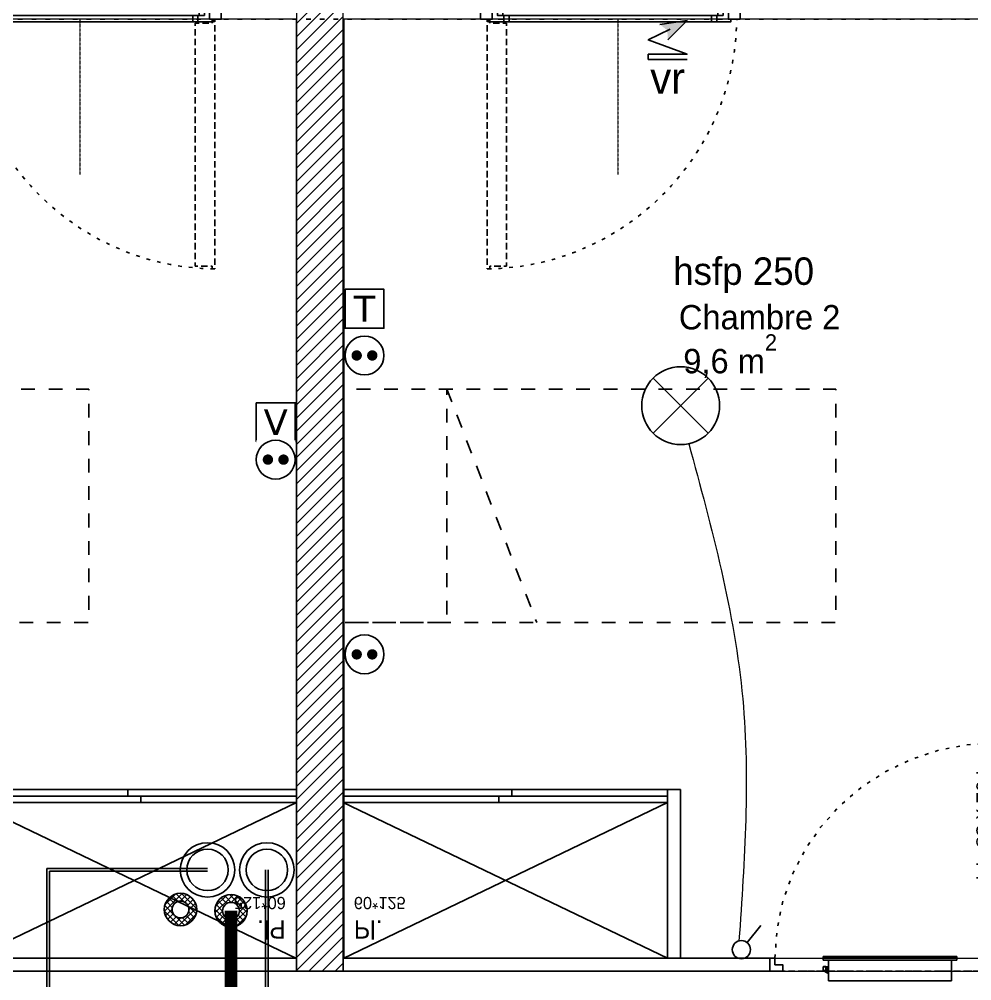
# Model space of a CAD drawing. Header units: centimetres. Extents: x 2648 to 12729, y 1890 to 6224.
# Drawn here: x 5505.1 to 5872.3, y 4512.6 to 4883.4 of the extents above; entities that cross this region are included whole.
import ezdxf

# ---------------------------------------------------------------- set-up
doc = ezdxf.new("R2010")
doc.units = ezdxf.units.CM
for name, pattern in [('ACAD_ISO03W100', [0.295276, 0.11811, -0.177165]), ('prlm_chauff', [0.93, 0.75, -0.065, 0.05, -0.065]), ('Style de ligne -13', [0.147638, 0.098425, -0.049213]), ('Style de ligne -14', [0.147638, 0.098425, -0.049213]), ('Style de ligne -17', [0.347222, 0.20828, -0.138942]), ('Style de ligne -18', [0.164042, 0.054681, -0.109361]), ('Style de ligne -5', [0.20828, 0.069425, -0.138855]), ('VW-01', [0.41656, 0.20828, -0.20828])]:
    doc.linetypes.add(name, pattern=pattern)
for name, color, linetype in [('B aménagement intérieur', 252, 'Continuous'), ('B Faux plafonds', 9, 'Continuous'), ('B GÈnÈral_Hatch', 252, 'Continuous'), ('B Général', 252, 'Continuous'), ('C ANNOTATIONS-prestations', 252, 'Continuous'), ('C ANNOTATIONS-texte', 252, 'Continuous'), ('C ANNOTATIONS-texte surfaces', 252, 'Continuous'), ('D SURFACES-shab', 252, 'Continuous'), ('prlm-VMC', 93, 'Continuous')]:
    doc.layers.add(name, color=color, linetype=linetype)
for name, color, linetype, lineweight in [('prlm-CHAUFF', 4, 'Continuous', 25), ('prlm-ELEC-CFA', 1, 'Continuous', 25), ('prlm-ELEC-CFO', 10, 'Continuous', 25)]:
    doc.layers.add(name, color=color, linetype=linetype, lineweight=lineweight)
doc.layers.add('prlm-ZEROPLOT', color=254, linetype='Continuous', plot=False)
doc.layers.get('prlm-VMC').off()
doc.styles.add('Eurostile', font='Eurosti.TTF')
doc.styles.add('Eurostile (bold)', font='Eurostib.TTF')
doc.styles.add('prlm-elec-cfo', font='comic.ttf', dxfattribs={"height": 12})
doc.styles.get("Standard").update_dxf_attribs({"font": 'isocp.shx', "height": 15})

# ---------------------------------------------------------------- blocks, each defined once
blk = doc.blocks.new('A 80.PP 80')
at = {"layer": 'B Général', "flags": 128}
blk.add_lwpolyline([(-43, 2.5), (-43, 85.5), (-39, 85.5), (-39, 2.5)], close=True, dxfattribs=at)
at = {"layer": 'B Général', "linetype": 'Style de ligne -18', "ltscale": 25.4, "flags": 128}
blk.add_lwpolyline([(46, 2.5), (45.27, 13.33), (43.1, 23.98), (39.53, 34.26), (34.61, 44), (28.44, 53.03), (21.1, 61.19), (12.74, 68.35), (3.5, 74.38), (-6.47, 79.18), (-17, 82.67), (-27.91, 84.79), (-39, 85.5)], dxfattribs=at)
at = {"layer": 'B Général', "linetype": 'Continuous', "flags": 128}
for points in [[(-45, 2.5), (-43, 2.5), (-43, 0), (-40, 0), (-40, -2.5), (-45, -2.5)], [(48, 2.5), (46, 2.5), (46, 0), (43, 0), (43, -2.5), (48, -2.5), (48, -2.5), (48, -2.5), (48, 1.79), (48, 1.79)]]:
    blk.add_lwpolyline(points, close=True, dxfattribs=at)
at = {"layer": 'C ANNOTATIONS-prestations', "insert": (-37.5, 32.5), "char_height": 5.8825, "attachment_point": 1, "rotation": 90, "line_spacing_factor": 0.894142, "style": 'Eurostile'}
blk.add_mtext('PP 83 x 204', dxfattribs=at)
blk = doc.blocks.new('A 80.Lit 90.190')
at = {"layer": 'B Général', "linetype": 'VW-01', "ltscale": 25.4}
blk.add_line((45, 54.99), (-45, 20.35), dxfattribs=at)
at = {"layer": 'B Général', "linetype": 'VW-01', "ltscale": 25.4, "flags": 128}
for points in [[(-45, 95), (45, 95), (45, -95), (-45, -95)], [(-45, 95), (45, 95), (45, 54.99), (-45, 54.99)]]:
    blk.add_lwpolyline(points, close=True, dxfattribs=at)
blk = doc.blocks.new('A 80.Placard 60.125')
at = {"layer": 'B Général', "linetype": 'Continuous'}
for p, q in [((-62.5, 29.91), (62.5, -30.19)), ((62.5, 29.81), (-62.5, -30.19))]:
    blk.add_line(p, q, dxfattribs=at)
at = {"layer": 'B Général', "linetype": 'Continuous', "flags": 128}
blk.add_lwpolyline([(62.5, -30.19), (62.5, 29.81), (-62.5, 29.81), (-62.5, -30.19)], dxfattribs=at)
for points in [[(62.5, -30.19), (62.5, -35.19), (-62.5, -35.19), (-62.5, -30.19)], [(2.5, -32.69), (2.5, -35.19), (-62.5, -35.19), (-62.5, -32.69)], [(62.5, -30.19), (62.5, -32.69), (-2.5, -32.69), (-2.5, -30.19)]]:
    blk.add_lwpolyline(points, close=True, dxfattribs=at)
at = {"layer": 'B Général', "insert": (-58.38, 22.22), "char_height": 7.059, "attachment_point": 1, "line_spacing_factor": 0.894142, "style": 'Eurostile'}
blk.add_mtext('Pl.', dxfattribs=at)
at = {"layer": 'C ANNOTATIONS-prestations', "insert": (-58.38, 8.5), "char_height": 4.706, "attachment_point": 4, "line_spacing_factor": 0.894142, "style": 'Eurostile'}
blk.add_mtext('60*125', dxfattribs=at)
blk = doc.blocks.new('A 80.Groupe-8-1')
at = {"layer": 'B aménagement intérieur', "linetype": 'Continuous'}
for p, q in [((5611.96, 4521.33), (5444.16, 4521.33)), ((5611.96, 4521.33), (5444.16, 4521.33)), ((5794.44, 4521.33), (5629.96, 4521.33)), ((5794.44, 4521.33), (5629.96, 4521.33)), ((5794.44, 4521.33), (5794.44, 4516.33)), ((5611.96, 4516.33), (5444.16, 4516.33)), ((5611.96, 4516.33), (5444.16, 4516.33)), ((5794.44, 4516.33), (5629.96, 4516.33)), ((5794.44, 4516.33), (5629.96, 4516.33))]:
    blk.add_line(p, q, dxfattribs=at)
at = {"layer": 'B Général', "linetype": 'Continuous'}
for p, q in [((5754.96, 4521.33), (5754.96, 4586.33)), ((5759.96, 4586.33), (5754.96, 4586.33)), ((5754.96, 4521.33), (5754.96, 4586.33)), ((5759.96, 4521.33), (5759.96, 4586.33)), ((5759.96, 4521.33), (5759.96, 4586.33))]:
    blk.add_line(p, q, dxfattribs=at)
at = {"layer": 'D SURFACES-shab', "lineweight": 18, "flags": 128}
for points in [[(5611.96, 4883.39), (5341.96, 4883.39), (5341.96, 4521.33), (5481.96, 4521.33), (5481.96, 4586.33), (5486.96, 4586.33), (5486.96, 4521.33), (5611.96, 4521.33)], [(5630.18, 4883.39), (5630.18, 4521.33), (5754.96, 4521.33), (5754.96, 4586.33), (5759.96, 4586.33), (5759.96, 4521.33), (5894.96, 4521.33), (5894.96, 4883.39)], [(5623.89, 4390.38), (5611.96, 4390.26), (5611.96, 4300.26), (5448.02, 4300.26), (5448.02, 4398.4), (5207.46, 4398.4), (5207.46, 4516.33), (6021.89, 4516.33), (6021.89, 4390.38)]]:
    blk.add_lwpolyline(points, close=True, dxfattribs=at)
at = {"layer": 'B aménagement intérieur'}
for name, p, rotation in [('A 80.Lit 90.190', (5436.94, 4695.76), 90), ('A 80.Lit 90.190', (5724.94, 4695.76), 90), ('A 80.Placard 60.125', (5549.46, 4551.14), 180)]:
    blk.add_blockref(name, p, dxfattribs=dict(at, rotation=rotation))
at = {"layer": 'B aménagement intérieur', "xscale": -1}
blk.add_blockref('A 80.PP 80', (5842.44, 4518.83), dxfattribs=at)
at = {"layer": 'B aménagement intérieur', "xscale": -1, "rotation": 180}
blk.add_blockref('A 80.Placard 60.125', (5692.46, 4551.14), dxfattribs=at)
at = {"layer": 'C ANNOTATIONS-texte', "insert": (5790.5, 4763.65), "char_height": 9.412, "attachment_point": 8, "line_spacing_factor": 0.894142, "style": 'Eurostile'}
blk.add_mtext('Chambre 2', dxfattribs=at)
at = {"layer": 'C ANNOTATIONS-texte surfaces', "insert": (5779.15, 4761.92), "char_height": 9.412, "attachment_point": 2, "line_spacing_factor": 0.894142, "style": 'Eurostile'}
blk.add_mtext('9,6 m{\\H0.6667x;\\S2^ ;}', dxfattribs=at)
blk = doc.blocks.new('A 80.PF 100.220 + VR')
at = {"layer": 'B Général', "linetype": 'Continuous'}
for p, q in [((-50, 7), (-50, 17)), ((50, 7), (50, 17))]:
    blk.add_line(p, q, dxfattribs=at)
at = {"layer": 'B Général'}
blk.add_line((45, 9), (-45, 9), dxfattribs=at)
at = {"layer": 'B Général', "linetype": 'Continuous', "lineweight": 35}
for p, q in [((-50, 7), (-50, -9)), ((50, 7), (50, -9))]:
    blk.add_line(p, q, dxfattribs=at)
at = {"layer": 'B Général', "linetype": 'Style de ligne -14', "ltscale": 25.4, "flags": 128}
blk.add_lwpolyline([(47.5, 113.27), (46.5, 113.27), (46.5, 112.27), (40, 112.27), (40, 18.5), (46.5, 18.5), (46.5, 17.5), (47.5, 17.5)], close=True, dxfattribs=at)
at = {"layer": 'B Général', "flags": 128}
for points in [[(-43, 10.5), (-43, 9), (-50, 9), (-50, 17), (-45.5, 17), (-45.5, 10.5)], [(-43.5, 15.5), (43.5, 15.5), (43.5, 13), (-43.5, 13)], [(-41, 18), (41, 18), (41, 15.5), (-41, 15.5)], [(43, 10.5), (43, 9), (50, 9), (50, 17), (45.5, 17), (45.5, 10.5)], [(-41, 13), (41, 13), (41, 10.5), (-41, 10.5)]]:
    blk.add_lwpolyline(points, close=True, dxfattribs=at)
at = {"layer": 'B Général', "linetype": 'Continuous', "flags": 128}
for points in [[(-39, 15.5), (-41.5, 15.5), (-41.5, 13), (-39, 13), (-39, 10.5), (-45.5, 10.5), (-45.5, 17), (-46.5, 17), (-46.5, 18), (-39, 18)], [(39, 15.5), (41.5, 15.5), (41.5, 13), (39, 13), (39, 10.5), (45.5, 10.5), (45.5, 17), (46.5, 17), (46.5, 18), (39, 18)]]:
    blk.add_lwpolyline(points, close=True, dxfattribs=at)
at = {"layer": 'B Général', "linetype": 'Style de ligne -17', "ltscale": 25.4, "flags": 128}
blk.add_lwpolyline([(-50, 9), (50, 9), (50, -11), (-50, -11)], close=True, dxfattribs=at)
at = {"layer": 'B Général', "flags": 128}
blk.add_lwpolyline([(-50, -9), (-50, -17), (50, -17), (50, -9)], dxfattribs=at)
at = {"layer": 'B Général'}
blk.add_circle((47, 17.5), 0.5, dxfattribs=at)
at = {"layer": 'B Général', "linetype": 'Style de ligne -18', "ltscale": 25.4}
blk.add_arc((48.78, 15.78), 97.5, 90.8973, 179.2823, dxfattribs=at)
at = {"layer": 'B Général', "insert": (-21.61, 2.65), "char_height": 7.059, "attachment_point": 1, "rotation": 360, "line_spacing_factor": 0.894142, "style": 'Eurostile'}
blk.add_mtext('PF + VR', dxfattribs=at)
at = {"layer": 'C ANNOTATIONS-prestations', "attachment_point": 1, "rotation": 360, "line_spacing_factor": 0.894142}
for s, insert, char_height, style in [('1', (-41.14, -4.77), 9.41, 'Eurostile (bold)'), ('100x220', (-21.61, -7.83), 7.059, 'Eurostile')]:
    blk.add_mtext(s, dxfattribs=dict(at, insert=insert, char_height=char_height, style=style))
blk = doc.blocks.new('xi.EA')
at = {"layer": 'prlm-ZEROPLOT', "color": 250, "linetype": 'ACAD_ISO03W100', "lineweight": 0, "ltscale": 0.2}
blk.add_lwpolyline([(0, 0), (0, 60)], dxfattribs=at)
blk = doc.blocks.new('xi.PTCE')
at = {"layer": 'prlm-ELEC-CFO', "color": 0}
for points in [[(-10.61, 10.61), (10.61, -10.61)], [(10.61, 10.61), (-10.61, -10.61)]]:
    blk.add_lwpolyline(points, dxfattribs=at)
at = {"layer": 'prlm-ELEC-CFO', "color": 0, "linetype": 'ByBlock'}
blk.add_circle((0, 0), 15, dxfattribs=at)
blk = doc.blocks.new('xi.TV')
at = {"layer": 'prlm-ELEC-CFA', "color": 0, "linetype": 'ByBlock', "lineweight": -2, "flags": 128}
blk.add_lwpolyline([(-7.5, 7.5), (7.5, 7.5), (7.5, -7.5), (-7.5, -7.5)], close=True, dxfattribs=at)
at = {"layer": 'prlm-ELEC-CFA', "color": 0, "linetype": 'ByBlock', "insert": (0, 0), "char_height": 10, "width": 11.36, "attachment_point": 5}
blk.add_mtext('{\\fVerdana|b0|i0|c0|p34;V}', dxfattribs=at)
blk = doc.blocks.new('xi.PC')
at = {"color": 0, "lineweight": 5}
blk.add_wipeout([(-7.5, -7.5), (7.5, -7.5), (7.5, 7.5), (-7.5, 7.5)], dxfattribs=at).dxf.layer = 'prlm-ELEC-CFO'
at = {"layer": 'prlm-ELEC-CFO', "color": 0, "linetype": 'ByBlock', "lineweight": 5, "const_width": 2}
for points in [[(-4, 0, 1), (-2, 0, 1)], [(2, 0, 1), (4, 0, 1)]]:
    blk.add_lwpolyline(points, format="xyb", close=True, dxfattribs=at)
at = {"layer": 'prlm-ELEC-CFO', "color": 0, "linetype": 'ByBlock', "lineweight": -2}
blk.add_circle((0, 0), 7.5, dxfattribs=at)
blk = doc.blocks.new('xi.VR')
at = {"layer": 'prlm-ELEC-CFO', "lineweight": 5}
blk.add_hatch(color=0, dxfattribs=at).paths.add_polyline_path([(-3, 6), (-0.1, 3.7), (0, 0), (7.5, 7.5)])
at = {"layer": 'prlm-ELEC-CFO', "color": 0}
for points in [[(-3, 6), (7.5, 7.5), (0, 0)], [(0.95, 4.23), (-7.5, 0), (7.5, -5.5), (-7.5, -5.5), (-7.5, -7.5), (7.5, -7.5)]]:
    blk.add_lwpolyline(points, dxfattribs=at)
blk = doc.blocks.new('xi.TEL')
at = {"layer": 'prlm-ELEC-CFA', "color": 0, "linetype": 'ByBlock', "lineweight": -2, "flags": 128}
blk.add_lwpolyline([(-7.5, 7.5), (7.5, 7.5), (7.5, -7.5), (-7.5, -7.5)], close=True, dxfattribs=at)
at = {"layer": 'prlm-ELEC-CFA', "color": 0, "linetype": 'ByBlock', "insert": (0, 0), "char_height": 10, "width": 11.36, "attachment_point": 5}
blk.add_mtext('{\\fVerdana|b0|i0|c0|p34;T}', dxfattribs=at)
blk = doc.blocks.new('xi.SA')
at = {"layer": 'prlm-ELEC-CFO', "color": 0}
blk.add_lwpolyline([(0.2, -1.28), (5.5, 5.28)], dxfattribs=at)
blk.add_circle((-2, -4), 3.5, dxfattribs=at)
blk = doc.blocks.new('xi.chauffage')
at = {"layer": 'prlm-CHAUFF'}
h = blk.add_hatch(dxfattribs=at)
h.set_pattern_fill('ANSI37', color=0, scale=0.5, style=0)
h.paths.add_polyline_path([(6.25, 0, 1), (-6.25, 0, 1)])
h.paths.add_polyline_path([(3.25, 0, 1), (-3.25, 0, 1)], flags=16)
at = {"layer": 'prlm-CHAUFF', "color": 0}
for radius in [6.25, 3.25]:
    blk.add_circle((0, 0), radius, dxfattribs=at)

msp = doc.modelspace()

# ---------------------------------------------------------------- hatches: boundary and pattern name
at = {"layer": 'B GÈnÈral_Hatch', "linetype": 'Continuous'}
h = msp.add_hatch(dxfattribs=at)
h.set_pattern_fill('50_BETON', color=256, style=0, pattern_type=2)
h.set_pattern_definition([(45, (0, 0), (2.4253472, -2.6458333), [])])
h.paths.add_polyline_path([(5629.965, 4516.333), (5629.965, 4893.333), (5611.965, 4893.333), (5611.965, 4516.333)])

# ---------------------------------------------------------------- linework, layer by layer
at = {"layer": 'B Faux plafonds', "linetype": 'Style de ligne -5', "ltscale": 25.4, "flags": 128}
msp.add_lwpolyline([(6064.343, 4300.192), (5905.888, 4300.192), (5905.888, 4390.262), (6021.888, 4390.262), (6021.888, 4516.347), (5207.383, 4516.347), (5207.383, 4398.399), (5199.962, 4398.4), (5199.962, 4300.333), (5029.964, 4300.333), (5029.964, 4883.389), (6191.888, 4883.389), (6191.888, 4381.333), (6117.388, 4381.333), (6117.388, 4300.333), (6064.343, 4300.333)], close=True, dxfattribs=at)
at = {"layer": 'B Faux plafonds', "linetype": 'Style de ligne -13', "ltscale": 25.4, "flags": 128}
msp.add_lwpolyline([(5611.965, 4300.262), (5611.965, 4390.262), (6021.888, 4390.262), (6021.888, 4516.347), (5207.383, 4516.347), (5207.383, 4300.262)], close=True, dxfattribs=at)
at = {"layer": 'B Général', "linetype": 'Continuous', "lineweight": 18}
for p, q in [((5611.965, 4893.333), (5611.965, 4883.333)), ((5629.965, 4883.333), (5629.965, 4893.333)), ((5611.965, 4883.333), (5611.965, 4516.333)), ((5629.965, 4883.333), (5629.965, 4516.333))]:
    msp.add_line(p, q, dxfattribs=at)
at = {"layer": 'B Général', "linetype": 'Continuous'}
for p, q in [((5611.965, 4883.333), (5611.965, 4516.333)), ((5629.965, 4883.333), (5629.965, 4516.333)), ((5611.965, 4516.333), (5629.965, 4516.333))]:
    msp.add_line(p, q, dxfattribs=at)
at = {"layer": 'prlm-CHAUFF', "ltscale": 50}
for p, q in [((5577.682, 4555.888), (5515.776, 4555.888)), ((5515.776, 4555.888), (5515.776, 4440.771)), ((5577.682, 4554.888), (5516.776, 4554.888)), ((5516.776, 4554.888), (5516.776, 4440.771)), ((5600.067, 4555.388), (5600.067, 4500.349)), ((5601.067, 4555.388), (5601.067, 4499.349)), ((5814.998, 4521.939), (5814.998, 4521.449)), ((5866.498, 4521.939), (5814.998, 4521.939)), ((5814.998, 4521.449), (5866.498, 4521.449)), ((5814.998, 4521.371), (5814.998, 4521.449)), ((5814.998, 4520.639), (5814.998, 4521.371)), ((5866.498, 4521.371), (5814.998, 4521.371)), ((5814.998, 4520.639), (5866.498, 4520.639)), ((5864.498, 4521.938), (5816.998, 4521.938)), ((5816.998, 4521.931), (5816.998, 4521.938)), ((5816.998, 4521.938), (5817.02, 4521.931)), ((5816.998, 4521.931), (5864.498, 4521.931)), ((5864.498, 4521.919), (5816.998, 4521.919)), ((5816.998, 4521.897), (5816.998, 4521.919)), ((5816.998, 4521.919), (5817.065, 4521.897)), ((5816.998, 4521.897), (5864.498, 4521.897)), ((5864.498, 4521.873), (5816.998, 4521.873)), ((5816.998, 4521.836), (5816.998, 4521.873)), ((5816.998, 4521.873), (5817.109, 4521.836)), ((5816.998, 4521.836), (5864.498, 4521.836)), ((5864.498, 4521.8), (5816.998, 4521.8)), ((5816.998, 4521.748), (5816.998, 4521.8)), ((5816.998, 4521.8), (5817.154, 4521.748)), ((5816.998, 4521.748), (5864.498, 4521.748)), ((5864.498, 4521.7), (5816.998, 4521.7)), ((5816.998, 4521.633), (5816.998, 4521.7)), ((5816.998, 4521.7), (5817.198, 4521.633)), ((5816.998, 4521.633), (5864.498, 4521.633)), ((5817.048, 4512.639), (5817.048, 4520.639)), ((5864.298, 4521.633), (5864.498, 4521.7)), ((5864.342, 4521.748), (5864.498, 4521.8)), ((5864.387, 4521.836), (5864.498, 4521.873)), ((5864.431, 4521.897), (5864.498, 4521.919)), ((5864.448, 4512.639), (5864.448, 4520.639)), ((5864.476, 4521.931), (5864.498, 4521.938)), ((5864.498, 4521.938), (5864.498, 4521.931)), ((5864.498, 4521.919), (5864.498, 4521.897)), ((5864.498, 4521.873), (5864.498, 4521.836)), ((5864.498, 4521.8), (5864.498, 4521.748)), ((5864.498, 4521.7), (5864.498, 4521.633)), ((5866.498, 4521.939), (5866.498, 4521.449)), ((5866.498, 4521.449), (5866.498, 4521.371)), ((5866.498, 4520.639), (5866.498, 4521.371)), ((5815.04, 4517.989), (5815.083, 4518.037)), ((5816.033, 4517.989), (5815.04, 4517.989)), ((5815.04, 4517.989), (5815.04, 4516.625)), ((5815.083, 4518.037), (5815.085, 4518.039)), ((5815.085, 4518.039), (5816.111, 4518.039)), ((5815.195, 4518.129), (5815.105, 4518.039)), ((5815.238, 4518.129), (5815.148, 4518.039)), ((5815.217, 4518.107), (5815.195, 4518.129)), ((5815.303, 4518.129), (5815.213, 4518.039)), ((5815.271, 4518.097), (5815.238, 4518.129)), ((5815.389, 4518.129), (5815.299, 4518.039)), ((5815.346, 4518.086), (5815.303, 4518.129)), ((5815.691, 4516.178), (5815.353, 4516.397)), ((5815.441, 4518.076), (5815.389, 4518.129)), ((5815.494, 4518.129), (5815.404, 4518.039)), ((5815.458, 4518.129), (5815.423, 4518.094)), ((5815.476, 4518.111), (5815.458, 4518.129)), ((5815.467, 4516.385), (5815.73, 4516.215)), ((5815.557, 4518.066), (5815.494, 4518.129)), ((5815.619, 4518.129), (5815.529, 4518.039)), ((5815.692, 4518.056), (5815.619, 4518.129)), ((5815.696, 4518.129), (5815.658, 4518.09)), ((5815.765, 4518.129), (5815.675, 4518.039)), ((5815.691, 4516.178), (5815.73, 4516.215)), ((5815.708, 4516.167), (5815.691, 4516.178)), ((5815.731, 4518.095), (5815.696, 4518.129)), ((5815.708, 4516.167), (5815.739, 4516.204)), ((5816.314, 4515.81), (5815.708, 4516.167)), ((5815.73, 4516.215), (5815.73, 4516.387)), ((5815.73, 4516.215), (5815.739, 4516.204)), ((5815.739, 4516.387), (5815.739, 4516.204)), ((5815.739, 4516.204), (5816.34, 4515.849)), ((5815.848, 4518.046), (5815.765, 4518.129)), ((5815.931, 4518.129), (5815.841, 4518.039)), ((5816.021, 4518.039), (5815.931, 4518.129)), ((5815.979, 4518.129), (5815.955, 4518.105)), ((5816.049, 4518.059), (5815.979, 4518.129)), ((5816.118, 4518.129), (5816.028, 4518.039)), ((5816.033, 4517.989), (5816.109, 4518.037)), ((5816.033, 4516.625), (5816.033, 4517.989)), ((5816.109, 4516.598), (5816.033, 4516.625)), ((5816.111, 4518.039), (5816.109, 4518.037)), ((5816.109, 4518.037), (5816.109, 4516.598)), ((5816.109, 4516.598), (5816.685, 4516.223)), ((5816.111, 4518.039), (5816.685, 4518.039)), ((5816.208, 4518.039), (5816.118, 4518.129)), ((5816.265, 4518.129), (5816.192, 4518.055)), ((5816.211, 4516.397), (5816.549, 4516.178)), ((5816.323, 4518.071), (5816.265, 4518.129)), ((5816.381, 4518.129), (5816.291, 4518.039)), ((5816.34, 4515.849), (5816.314, 4515.81)), ((5816.34, 4515.849), (5816.34, 4516.314)), ((5816.471, 4518.039), (5816.381, 4518.129)), ((5816.394, 4515.785), (5816.392, 4515.788)), ((5816.394, 4516.279), (5816.394, 4515.784)), ((5816.394, 4515.785), (5816.417, 4515.746)), ((5816.513, 4518.129), (5816.447, 4518.063)), ((5816.566, 4518.075), (5816.513, 4518.129)), ((5816.62, 4518.129), (5816.53, 4518.039)), ((5816.549, 4516.178), (5816.565, 4516.167)), ((5816.565, 4516.167), (5817.048, 4515.832)), ((5816.71, 4518.039), (5816.62, 4518.129)), ((5817.048, 4518.039), (5816.685, 4518.039)), ((5816.685, 4518.039), (5816.685, 4516.223)), ((5816.685, 4516.223), (5817.048, 4515.977)), ((5816.863, 4518.129), (5816.773, 4518.039)), ((5816.953, 4518.039), (5816.863, 4518.129)), ((5817.048, 4518.073), (5817.013, 4518.039)), ((5817.048, 4512.639), (5864.448, 4512.639))]:
    msp.add_line(p, q, dxfattribs=at)
at = {"layer": 'prlm-CHAUFF', "linetype": 'prlm_chauff', "ltscale": 50, "const_width": 5, "flags": 128}
msp.add_lwpolyline([(5586.73, 4539.631), (5586.73, 4390.085), (5571.137, 4390.085), (5571.137, 4390.085)], dxfattribs=at)
at = {"layer": 'prlm-CHAUFF'}
for centre, radius in [((5577.682, 4555.388), 10.5), ((5600.567, 4555.388), 10.5), ((5577.682, 4555.388), 8), ((5600.567, 4555.388), 8)]:
    msp.add_circle(centre, radius, dxfattribs=at)
at = {"layer": 'prlm-CHAUFF', "ltscale": 50}
for centre, radius, start, end in [((5822.461, 4526.676), 12.5, 233.74938, 235.06371), ((5814.864, 4515.72), 0.836, 54.1326, 59.24253), ((5815.994, 4515.185), 0.703, 53.033, 62.93247), ((5816.025, 4515.529), 0.448, 34.67133, 45.49816), ((5822.461, 4526.676), 12.5, 241.31767, 241.5903), ((5823.107, 4527.871), 13.847, 241.91822, 244.05151), ((5822.985, 4527.522), 13.432, 242.11504, 243.76315)]:
    msp.add_arc(centre, radius, start, end, dxfattribs=at)
for points, knots in [([(5815.04, 4516.625), (5815.06, 4516.597), (5815.096, 4516.575), (5815.2, 4516.546), (5815.268, 4516.539), (5815.394, 4516.539), (5815.44, 4516.541), (5815.539, 4516.548), (5815.593, 4516.553), (5815.763, 4516.575), (5815.891, 4516.597), (5816.033, 4516.625)], [0, 0, 0, 0, 0.25, 0.25, 0.5, 0.5, 0.625, 0.625, 0.75, 0.75, 1, 1, 1, 1]), ([(5815.301, 4516.43), (5815.305, 4516.428), (5815.311, 4516.423), (5815.322, 4516.417), (5815.334, 4516.412), (5815.347, 4516.406), (5815.361, 4516.401), (5815.376, 4516.397), (5815.391, 4516.393), (5815.408, 4516.39), (5815.425, 4516.386), (5815.443, 4516.384), (5815.462, 4516.381), (5815.482, 4516.38), (5815.503, 4516.378), (5815.525, 4516.377), (5815.548, 4516.376), (5815.578, 4516.376), (5815.617, 4516.377), (5815.667, 4516.379), (5815.72, 4516.383), (5815.775, 4516.388), (5815.834, 4516.395), (5815.895, 4516.403), (5815.96, 4516.413), (5816.028, 4516.424), (5816.075, 4516.433), (5816.099, 4516.437)], [0.03047123, 0.03047123, 0.03047123, 0.03047123, 0.05994566, 0.08976821, 0.11950158, 0.14915412, 0.17873427, 0.20825051, 0.23771143, 0.26712563, 0.2965018, 0.32584868, 0.35517504, 0.38448971, 0.41380153, 0.4431194, 0.47245222, 0.50180892, 0.55686694, 0.61186302, 0.66685622, 0.72190523, 0.77706824, 0.83240282, 0.88796581, 0.94381319, 1, 1, 1, 1]), ([(5816.099, 4516.437), (5816.101, 4516.437), (5816.104, 4516.438), (5816.109, 4516.438), (5816.115, 4516.438), (5816.121, 4516.437), (5816.128, 4516.435), (5816.136, 4516.433), (5816.143, 4516.431), (5816.156, 4516.427), (5816.172, 4516.42), (5816.193, 4516.409), (5816.205, 4516.401), (5816.211, 4516.397)], [0, 0, 0, 0, 0.0617893, 0.1223736, 0.1824406, 0.2426966, 0.303842, 0.3665485, 0.4314399, 0.4990804, 0.6683458, 0.8326458, 1, 1, 1, 1]), ([(5816.394, 4515.784), (5816.396, 4515.782), (5816.401, 4515.777), (5816.408, 4515.769), (5816.417, 4515.763), (5816.426, 4515.756), (5816.436, 4515.75), (5816.447, 4515.745), (5816.459, 4515.74), (5816.472, 4515.736), (5816.485, 4515.732), (5816.499, 4515.728), (5816.514, 4515.725), (5816.53, 4515.723), (5816.547, 4515.72), (5816.564, 4515.719), (5816.582, 4515.718), (5816.601, 4515.717), (5816.626, 4515.716), (5816.66, 4515.717), (5816.702, 4515.72), (5816.747, 4515.724), (5816.795, 4515.73), (5816.846, 4515.737), (5816.901, 4515.746), (5816.958, 4515.757), (5817.006, 4515.768), (5817.036, 4515.774), (5817.045, 4515.776)], [0, 0, 0, 0, 0.03007729, 0.06005389, 0.0899314, 0.11971144, 0.14939564, 0.17898565, 0.20848313, 0.23788978, 0.26720728, 0.29643736, 0.32558172, 0.35464213, 0.38362033, 0.4125181, 0.44133724, 0.47007953, 0.4987468, 0.55325793, 0.60803682, 0.66309582, 0.71844711, 0.77410266, 0.83007424, 0.88637344, 0.94301163, 0.96771742, 0.96771742, 0.96771742, 0.96771742]), ([(5817.044, 4515.732), (5817.041, 4515.732), (5817.028, 4515.729), (5817.004, 4515.724), (5816.973, 4515.717), (5816.942, 4515.711), (5816.913, 4515.706), (5816.884, 4515.701), (5816.857, 4515.697), (5816.83, 4515.693), (5816.804, 4515.689), (5816.778, 4515.686), (5816.754, 4515.684), (5816.73, 4515.681), (5816.707, 4515.68), (5816.685, 4515.679), (5816.663, 4515.678), (5816.636, 4515.678), (5816.605, 4515.678), (5816.572, 4515.681), (5816.541, 4515.685), (5816.513, 4515.691), (5816.488, 4515.699), (5816.465, 4515.708), (5816.446, 4515.719), (5816.429, 4515.731), (5816.421, 4515.741), (5816.417, 4515.746)], [0.053874, 0.053874, 0.053874, 0.053874, 0.06071041, 0.09076432, 0.12064021, 0.1503557, 0.17992874, 0.20937763, 0.238721, 0.26797777, 0.29716716, 0.32630864, 0.35542192, 0.38452691, 0.4136437, 0.44279256, 0.47199386, 0.50126807, 0.55623267, 0.61100343, 0.66571537, 0.72050165, 0.7754929, 0.83081662, 0.88659665, 0.94295271, 1, 1, 1, 1]), ([(5816.511, 4515.683), (5816.514, 4515.682), (5816.521, 4515.678), (5816.532, 4515.673), (5816.544, 4515.669), (5816.558, 4515.665), (5816.572, 4515.661), (5816.586, 4515.658), (5816.602, 4515.656), (5816.618, 4515.653), (5816.635, 4515.652), (5816.653, 4515.651), (5816.672, 4515.65), (5816.697, 4515.65), (5816.73, 4515.65), (5816.771, 4515.653), (5816.815, 4515.657), (5816.862, 4515.662), (5816.911, 4515.67), (5816.963, 4515.679), (5817.009, 4515.687), (5817.037, 4515.693), (5817.046, 4515.695)], [0.10594021, 0.10594021, 0.10594021, 0.10594021, 0.13595044, 0.16948681, 0.20288603, 0.23617044, 0.26936273, 0.30248592, 0.33556328, 0.36861838, 0.40167498, 0.43475703, 0.46788866, 0.5010941, 0.56297805, 0.62469258, 0.68639421, 0.74823739, 0.81037369, 0.87295114, 0.93611354, 0.96545219, 0.96545219, 0.96545219, 0.96545219])]:
    msp.add_open_spline(points, degree=3, knots=knots, dxfattribs=at)
at = {"layer": 'prlm-ELEC-CFO', "lineweight": 13}
msp.add_spline([(5763.188, 4719.716), (5784.005, 4621.319), (5782.546, 4528.012)], degree=3, dxfattribs=at)

# ---------------------------------------------------------------- block references
at = {"layer": 'B aménagement intérieur'}
msp.add_blockref('A 80.Groupe-8-1', (0, 0), dxfattribs=at)
at = {"layer": 'B Général', "xscale": -1, "rotation": 180}
msp.add_blockref('A 80.PF 100.220 + VR', (5532.96, 4900.389), dxfattribs=at)
at = {"layer": 'B Général', "rotation": 180}
msp.add_blockref('A 80.PF 100.220 + VR', (5732.96, 4900.389), dxfattribs=at)
at = {"layer": 'prlm-CHAUFF'}
for p in [(5567.252, 4540.115), (5586.73, 4539.631)]:
    msp.add_blockref('xi.chauffage', p, dxfattribs=at)
at = {"layer": 'prlm-ELEC-CFA'}
for name, p in [('xi.TEL', (5638.185, 4771.751)), ('xi.TV', (5603.965, 4728.036))]:
    msp.add_blockref(name, p, dxfattribs=at)
at = {"layer": 'prlm-ELEC-CFO'}
for name, p in [('xi.PTCE', (5760.083, 4734.391)), ('xi.SA', (5785.478, 4528.639))]:
    msp.add_blockref(name, p, dxfattribs=at)
at = {"layer": 'prlm-VMC', "rotation": 180}
for p in [(5528.476, 4883.389), (5735.91, 4883.389)]:
    msp.add_blockref('xi.EA', p, dxfattribs=at)

# ---------------------------------------------------------------- texts
at = {"layer": 'C ANNOTATIONS-prestations', "insert": (5757.182, 4777.765), "char_height": 10.5885, "width": 79.56921, "attachment_point": 7, "line_spacing_factor": 0.894142, "style": 'Eurostile'}
msp.add_mtext('hsfp 250', dxfattribs=at)

# ---------------------------------------------------------------- next in the draw order: block references
at = {"layer": 'prlm-ELEC-CFO'}
for p in [(5638.185, 4753.742), (5603.965, 4713.582), (5638.185, 4638.488)]:
    msp.add_blockref('xi.PC', p, dxfattribs=at)

# ---------------------------------------------------------------- next in the draw order: texts
at = {"layer": 'prlm-ELEC-CFO', "lineweight": 20, "insert": (5755.066, 4860.671), "char_height": 12, "attachment_point": 5, "line_spacing_factor": 0.8, "style": 'prlm-elec-cfo', "bg_fill": 3, "box_fill_scale": 1.1, "bg_fill_color": 256, "bg_fill_transparency": 0}
msp.add_mtext('vr', dxfattribs=at)

# ---------------------------------------------------------------- next in the draw order: block references
at = {"layer": 'prlm-ELEC-CFO'}
msp.add_blockref('xi.VR', (5755.066, 4875.389), dxfattribs=at)

doc.saveas('drawing.dxf')
